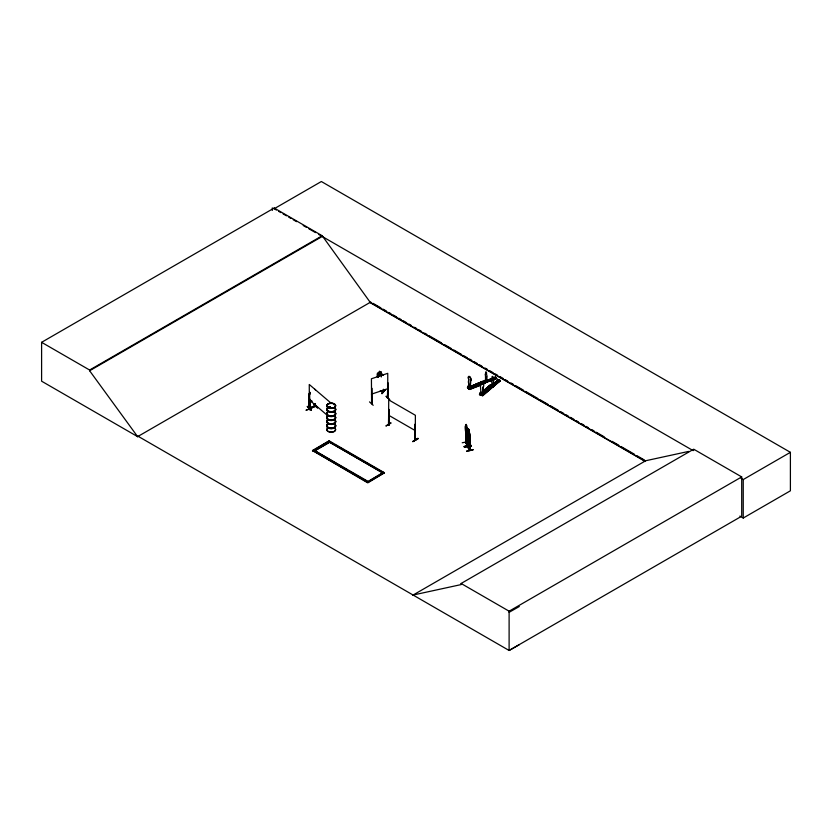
<?xml version="1.0" encoding="UTF-8"?>
<svg xmlns="http://www.w3.org/2000/svg" width="832" height="832" viewBox="0 0 832 832"><rect width="100%" height="100%" fill="white"/><g stroke="black" fill="none" stroke-linecap="round" stroke-linejoin="round"><path stroke-width="1.25" d="M486.699 376.688L486.522 381.472L485.202 380.338L486.606 381.441L486.699 376.688A1.57 0.707 69.1 0 0 486.522 374.504L486.543 372.715M469.57 386.37L468.603 387.057L468.676 379.236A2.361 1.082 68.6 0 1 468.676 376.522A2.361 1.082 68.6 0 1 470.538 378.113A2.361 1.082 68.6 0 1 470.538 380.838L470.267 388.014L470.662 380.786A2.361 1.082 68.6 0 0 470.662 378.061A2.361 1.082 68.6 0 0 468.79 376.47A2.361 1.082 68.6 0 0 468.79 379.194C467.012 384.446 471.484 386.849 468.447 386.526M382.72 391.05L383.521 391.102L382.72 391.186M380.463 390.666L383.427 391.612M483.174 386.859L482.685 394.181L483.174 386.859A2.361 1.591 49.5 0 0 483.174 384.134A2.361 1.591 49.5 0 0 480.418 383.053A2.361 1.591 49.5 0 0 480.418 385.778L480.938 393.016M492.388 376.449L493.168 376.99L493.262 378.726A1.57 1.05 50.2 0 1 493.522 380.858L493.199 385.746L491.91 385.226L491.702 380.12A1.57 1.05 50.2 0 1 491.962 378.217L492.284 376.397M493.522 380.858L493.262 385.694L491.92 385.154L492.638 384.987M485.711 380.515L485.337 380.682M485.95 371.966L485.659 373.755A1.57 0.707 69.1 0 0 485.472 375.617L485.597 381.815L486.065 380.453L485.462 380.505M468.905 386.953L468.582 386.547M470.392 387.972L468.936 386.412M467.75 387.431L469.425 388.856L469.425 388.055L471.026 387.421L471.026 388.222C467.366 382.637 469.206 391.726 468.978 386.412M491.951 385.102L492.575 385.05L492.076 385.414M480.771 393.307L481.374 393.12L481.062 393.588M480.667 392.746C482.685 392.964 480.771 393.068 481.728 392.662M466.014 442.541L466.149 426.452L465.494 425.797C464.298 427.045 466.669 438.953 467.438 434.668M468.218 436.748L467.948 447.075L467.823 430.186C466.596 431.132 468.759 443.529 469.758 439.057M373.204 405.309L369.512 401.877M469.04 386.454L469.196 385.861L467.594 386.495L467.74 387.858L483.922 381.961M315.484 406.286L314.86 406.546L315.484 405.725M328.286 407.462L328.879 406.796L329.368 407.545M328.474 407.014L328.754 406.806M333.913 404.633L333.871 404.477M465.733 442.634L465.858 441.667M465.514 442.291L467.49 446.077M467.397 445.484L467.262 445.214M468.094 434.429L469.03 437.788L469.362 433.378L468.478 428.896L468.01 447.096C467.199 448.178 472.628 453.835 468.239 446.649M469.674 450.507L469.82 434.751L470.049 450.518L469.758 449.977M469.394 386.568L468.718 386.932M481.395 392.86L480.938 393.546L481.27 393.006M486.574 388.991L487.469 389.75L487.916 388.846M307.528 406.422C319.488 417.799 298.927 399.277 311.376 409.843M311.334 410.124L307.476 406.713M496.694 382.824L496.746 382.294M306.155 410.301L312 407.971M371.852 403.572L371.706 388.024L371.831 403.593M386.058 426.036L391.071 422.885L386.1 425.786M309.046 393.91L309.618 394.129L309.046 393.91L308.994 409.323L309.67 409.542L309.639 391.924L309.743 394.482M309.618 408.949L309.005 408.71L309.452 409.646L309.41 394.212M388.502 424.767L389.147 424.85M389.002 424.434L388.482 424.174L389.054 424.466M388.544 424.757L388.721 399.89L415.386 415.282L415.262 440.159C413.452 438.88 416.759 439.858 414.877 439.743M415.438 439.494L414.783 439.358M477.183 384.134L477.246 384.748M478.598 384.696L478.41 383.989M328.515 406.952L329.098 407.285M329.493 407.295L328.702 407.649M333.632 404.394L334.204 404.414M333.632 404.227L334.09 404.57M479.388 394.503L482.716 395.762L493.438 386.61L492.409 386.214L492.242 384.956M467.771 430.258L468.499 430.893L468.478 428.896M496.122 382.325L496.87 382.616L496.174 382.772M379.382 373.256L379.382 371.363L381.399 372.029L381.285 374.005L382.294 374.972M377.468 374.275L378.019 374.462L377.468 374.275L377.468 376.844M382.658 374.39L383.406 375.263L381.326 373.963M385.247 389.667L381.69 393.193L382.034 393.63L385.258 389.678L382.034 393.619M385.268 389.917L381.753 393.484M309.41 408.387L315.422 406.318L309.577 408.512M491.951 385.258L492.617 384.946L492.149 385.434M480.792 393.141C482.071 393.817 480.303 391.404 479.554 393.307L479.96 394.722L491.078 385.694M465.514 441.73L465.858 442.229M465.951 442.551L465.546 425.724M470.059 450.486L468.042 446.659M480.646 393.38L483.569 394.524L483.34 393.432L482.258 395.158L479.783 394.202L480.875 392.465M485.316 389.189C493.678 391.508 481.884 390.208 486.398 388.263L489.33 389.605L486.398 388.263M487.375 387.442C495.737 389.761 483.943 388.45 488.457 386.506L491.39 387.858L488.457 386.506M489.185 385.892C497.557 388.211 485.753 386.901 490.277 384.966L493.199 386.308L482.508 395.574L481.936 395.356M479.544 394.316L490.277 384.966M480.854 393.442L483.34 394.233M482.498 391.945L489.33 386.121M489.528 386.308L479.71 394.618L480.345 394.857L490.1 386.526M479.908 394.701L490.849 385.382M482.258 395.158L483.34 393.432M490.308 385.289L493.199 386.308L482.269 395.616L483.569 393.526M481.697 395.387L492.638 386.069M493.199 386.1L482.134 395.554M493.199 377.385L493.262 378.726M500.094 380.671L492.534 386.63L493.178 386.89L491.109 385.902L492.409 384.8M493.21 386.298L491.265 385.83L492.003 384.675M490.953 385.996L498.378 379.714L500.313 380.484L493.158 386.88M498.378 379.714L498.909 380.214L491.608 386.277L491.109 385.913L498.399 379.933M491.213 386.11L498.753 379.995M491.462 386.131L498.878 380.214M500.469 380.827L492.908 386.786L493.636 385.33L493.792 386.058M493.792 385.393L492.898 385.954M500.313 380.484L492.523 386.62M387.452 398.174L387.754 382.678L387.566 398.299M328.775 407.035L329.358 407.202M486.668 389.043L487.76 388.929M495.539 377.426L484.994 381.503M495.726 377.603C493.241 375.627 496.881 380.682 494.302 377.416M496.59 378.331L485.701 382.2L487.022 381.17L487.126 381.93M483.434 381.306L467.428 387.598L483.434 381.306C478.275 380.942 487.77 386.194 481.822 381.732M483.922 383.23L469.03 388.95L469.591 389.314M482.882 383.874L485.41 382.99L484.91 382.803M496.007 382.252L495.955 382.793M500.167 380.713L498.628 380.12M388.554 424.798L388.721 409.24L389.23 424.923M389.054 425.027L389.178 409.5M414.752 424.476L415.386 424.632L415.178 440.128L414.752 424.476L415.21 424.736M418.111 438.807C402.386 447.512 428.345 432.224 412.911 441.532M412.87 441.563L417.83 438.339M138.237 436.353L137.696 436.675L41.6 381.191L41.6 342.316L274.186 208.031L322.202 235.747L370.219 302.349L645.133 461.074M274.186 208.031L274.186 208.749L321.35 181.522L790.4 452.327L790.4 490.807L743.236 518.034L739.866 516.079M41.6 342.316L89.617 370.032L322.202 235.747M519.293 644.675L509.111 650.478L138.174 436.322L137.623 436.634L89.617 370.75L322.202 236.465M137.623 436.634L370.76 302.037M312.51 450.476L329.17 440.856L384.436 472.763L367.775 482.872L312.51 450.476L367.775 482.383L384.436 472.763M312.51 450.965L329.17 440.856M314.59 450.882L330.148 441.906L333.476 443.83M346.674 469.56L314.454 450.476L367.775 481.26L366.808 482.31L383.469 472.202L384.436 473.252M369.023 481.021L382.356 473.325M467.282 445.682L467.49 429.551L466.856 427.617M412.547 595.358L645.684 460.751L688.636 451.412M413.088 595.036L461.105 584.594L461.105 583.482L693.69 449.197L741.707 476.913L741.707 516.194L509.111 650.478L509.111 611.198L741.707 476.913M693.69 450.31L693.15 450.632L318.854 234.53M741.01 478.265L743.236 479.554L790.4 452.327M309.577 407.95C323.284 402.75 305.958 409.427 310.066 408.138M315.349 405.61L314.683 406.411L314.746 403.832M315.38 406.349L315.286 403.624M509.111 612.321L519.293 606.518M477.298 384.197L478.234 384.093M478.483 384.634L477.246 384.592M314.766 405.777L315.401 405.808M469.352 385.996L467.594 386.495M476.102 384.166L477.703 383.334L479.69 385.226L477.703 383.334M480.459 384.103L479.138 382.782L480.75 382.148L482.726 384.041L480.75 382.148M483.538 381.628L467.709 387.858M482.706 382.2L467.823 387.951L482.841 382.429M469.425 388.055L471.182 387.556L471.182 388.554L469.862 387.431M469.03 388.95L485.035 382.658M469.321 389.22L480.667 384.79M480.896 384.758L469.414 389.282L469.57 388.18M483.007 383.968L485.42 382.98L483.267 384.197M481.042 385.122L469.685 389.511L467.594 387.494M484.838 381.451L484.744 380.536L485.826 380.12L485.69 380.702M490.464 378.882C493.99 381.68 488.55 378.342 491.546 378.602M492.502 378.102L493.584 377.697L494.884 378.966L493.584 377.697M495.404 377.229L484.671 381.306L485.098 381.67M484.806 381.43L495.643 377.364M496.444 378.05L485.898 382.356M485.867 382.335L496.798 378.508L486.044 382.408M310.003 392.766L309.462 392.964L310.138 392.881M311.667 400.556L309.722 400.618M313.83 404.394L317.658 407.826L313.799 404.362M310.201 407.857L309.702 407.93M496.122 382.21L496.049 382.845M382.845 391.456L382.845 390.894M386.235 396.302L389.792 399.828L386.1 396.292M371.426 394.16L387.754 388.721M379.382 371.363L379.413 373.381L378.414 373.672L378.414 377.208M478.338 384.706L477.381 384.675M491.483 378.851L491.546 379.548M491.421 379.413L491.941 379.392M315.255 405.631L315.255 406.193M309.92 408.169L310.003 400.462M383.334 389.22L383.24 391.799L383.448 391.082M466.201 426.327L466.201 424.434L467.085 428.917L466.762 433.326L465.816 429.978M465.754 425.454L467.282 428.449M469.134 430.175L468.395 428.906M469.05 432.089L469.778 434.023L469.778 450.58M465.743 433.077L467.21 436.114M467.958 429.926L469.55 432.91M469.778 434.023L469.477 432.921M467.74 435.271L469.487 440.565M462.238 442.759L469.009 441.501M471.037 445.505L464.235 446.67L464.516 447.221L471.276 445.744L464.256 446.659L471.047 445.536L471.297 446.066M464.246 446.378L471.037 445.255M464.339 446.857L471.13 445.702M471.276 445.952L464.412 446.971M466.534 451.142L473.304 449.686L466.617 451.339M387.733 398.06L387.754 373.329L371.426 378.768L371.602 403.645M387.629 398.299L387.598 382.897M487.261 389.594C489.736 388.939 485.16 388.253 487.063 389.73M313.55 404.446L317.387 407.878M383.24 391.799L380.338 390.79M465.774 442.198L468.01 446.534M379.454 373.339L377.343 373.298L377.406 377.125M378.009 372.913L382.626 374.452M480.646 392.382L480.667 394.42L481.562 394.774L481.562 393.089L480.574 392.818L480.574 394.503M491.785 384.914L492.513 385.081M274.186 208.749L276.422 210.038M278.658 211.328L280.894 212.618M283.119 213.907L286.468 215.842M288.704 217.131L290.94 218.421M293.176 219.71L296.525 221.645M303.222 225.514L306.571 227.448M308.807 228.738L315.505 232.596M373.006 303.326L380.858 307.861M383.105 309.161L386.474 311.106M388.71 312.395L390.957 313.695M393.203 314.985L396.573 316.93M398.819 318.23L401.055 319.53M403.302 320.819L406.671 322.764M408.918 324.064L411.154 325.354M414.523 327.298L416.77 328.598M419.016 329.888L421.252 331.188M424.622 333.133L426.868 334.422M429.114 335.722L441.459 342.846M444.818 344.791L451.558 348.681M453.794 349.97L461.656 354.505M463.892 355.805L467.262 357.75M469.508 359.039L471.754 360.339M474.001 361.639L477.36 363.574M479.606 364.874L481.853 366.174M485.212 368.108L487.458 369.408M489.705 370.708L493.074 372.653M495.321 373.942L497.557 375.242M499.803 376.532L503.173 378.477M505.419 379.777L507.655 381.066M511.025 383.011L513.271 384.311M515.518 385.601L523.37 390.135M525.616 391.435L537.961 398.559M540.197 399.859L548.059 404.394M550.295 405.683L558.158 410.228M560.394 411.518L563.763 413.462M566.01 414.762L568.256 416.052M570.502 417.352L573.862 419.297M576.108 420.586L578.354 421.886M581.714 423.831L583.96 425.121M586.206 426.421L588.453 427.71M591.822 429.655L594.058 430.955M596.305 432.245L604.157 436.79M612.019 441.324L618.748 445.203M620.994 446.503L634.462 454.272M636.698 455.572L644.561 460.106M369.481 302.245L645.299 461.49M388.721 415.282L415.386 430.674M335.702 445.11L343.481 449.602M345.696 450.882L382.356 472.046M348.889 470.839L367.775 481.749M461.105 583.482L509.111 611.198M469.123 386.797L468.281 386.204L468.281 387.878M314.839 389.366L315.526 389.771M314.766 389.397L315.463 389.823M485.982 372.029L486.512 372.944M311.823 407.867L306.197 410.062M483.434 381.098L485.41 382.99M479.138 382.782L480.459 383.906M476.102 383.968L478.078 385.653M469.03 388.346L468.426 386.142L469.102 386.734M330.335 402.522L309.254 384.478L309.41 409.646L308.994 409.323M309.254 399.87L327.465 415.459M495.383 377.01L496.777 378.508M484.744 380.536L484.848 381.16M485.69 381.774L485.295 380.307M478.639 384.342L477.641 383.906L477.152 384.644M466.128 424.445L466.762 425.755M466.253 425.09L466.648 426.483L466.253 425.714M468.53 429.541L468.926 430.945L468.53 430.175M465.972 442.198L467.522 445.245M495.487 377.374L484.64 381.274L486.148 382.574M327.392 428.438L327.392 428.47A4.41 2.548 0 0 0 331.219 432.297A4.41 2.548 0 0 0 335.036 428.47M467.792 446.722L467.719 435.77M743.236 479.554L743.236 518.034M497.692 382.678L495.747 382.034M496.954 383.292L495.009 382.647M493.636 385.33L493.636 385.871M491.847 384.623L491.785 386.038M485.95 381.586L485.95 382.117M485.202 380.338L485.202 381.462M469.196 385.861L469.196 386.87M467.418 429.562L467.397 446.046M466.222 424.538L466.222 426.431M465.951 431.007L465.972 442.593M414.929 424.382L415.002 439.785M388.825 424.07L388.804 424.653M381.285 376.99L381.285 374.629L379.413 374.005L379.413 376.366M378.019 374.462L378.019 377.021M377.894 374.577L377.894 377.146M330.148 441.906L313.487 451.526M315.422 403.749L315.422 406.318M312.021 401.263L312.021 401.898M310.138 399.298L310.118 408.335M272.303 207.886L272.303 210.434M89.617 370.032L89.617 370.75M335.088 412.537A4.472 2.579 0 0 1 331.219 416.406A4.472 2.579 0 0 1 327.35 412.537M335.036 412.797A4.41 2.548 0 0 1 331.219 416.624A4.41 2.548 0 0 1 327.402 412.797M335.015 416.125A4.378 2.527 0 0 1 331.219 419.921A4.378 2.527 0 0 1 327.423 416.125M335.036 416.364A4.41 2.548 0 0 1 331.219 420.191A4.41 2.548 0 0 1 327.402 416.364M335.088 408.294A4.472 2.579 0 0 1 331.219 412.162A4.472 2.579 0 0 1 327.35 408.294M328.058 407.753A4.472 2.579 0 0 1 330.065 407.087M335.036 412.09A4.41 2.548 0 0 1 331.219 415.906A4.41 2.548 0 0 1 327.402 412.09M335.036 408.554A4.41 2.548 0 0 1 331.219 412.37A4.41 2.548 0 0 1 327.402 408.554M328.099 408.023A4.41 2.548 0 0 1 330.075 407.368M335.088 412.318A4.472 2.579 0 0 1 331.219 416.187A4.472 2.579 0 0 1 327.35 412.318M335.088 408.075A4.472 2.579 0 0 1 331.219 411.944A4.472 2.579 0 0 1 327.35 408.075M328.058 407.534A4.472 2.579 0 0 1 330.065 406.869M335.026 407.846A4.399 2.538 0 0 1 331.219 411.653A4.399 2.538 0 0 1 327.413 407.846M328.11 407.316A4.399 2.538 0 0 1 330.075 406.661M335.088 424.642A4.472 2.579 0 0 1 331.219 428.511A4.472 2.579 0 0 1 327.35 424.642M335.036 424.902A4.41 2.548 0 0 1 331.219 428.73A4.41 2.548 0 0 1 327.402 424.902M335.015 428.23A4.378 2.527 0 0 1 331.219 432.026A4.378 2.527 0 0 1 327.423 428.23M335.026 416.749A4.399 2.538 0 0 1 331.219 420.566A4.399 2.538 0 0 1 327.413 416.749M335.046 416.52A4.42 2.548 0 0 1 331.219 420.347A4.42 2.548 0 0 1 327.392 416.52M335.088 420.399A4.472 2.579 0 0 1 331.219 424.268A4.472 2.579 0 0 1 327.35 420.399M335.036 424.195A4.41 2.548 0 0 1 331.219 428.012A4.41 2.548 0 0 1 327.402 424.195M335.036 420.659A4.41 2.548 0 0 1 331.219 424.476A4.41 2.548 0 0 1 327.402 420.659M335.088 424.424A4.472 2.579 0 0 1 331.219 428.293A4.472 2.579 0 0 1 327.35 424.424M335.088 420.181A4.472 2.579 0 0 1 331.219 424.05A4.472 2.579 0 0 1 327.35 420.181M335.036 419.952A4.41 2.548 0 0 1 331.219 423.769A4.41 2.548 0 0 1 327.402 419.952M380.952 372.31L379.746 371.914L380.952 372.944L380.952 372.31M499.574 381.108L497.64 380.328L499.574 381.108M499.086 381.514L497.141 380.734L499.086 381.514M498.347 382.127L496.413 381.358L498.347 382.127M382.491 472.763L329.17 441.979L382.491 472.763M466.762 428.282L466.149 427.076L466.762 431.818L466.762 428.282M469.03 432.734L468.426 431.538L469.03 436.27L469.03 432.734M329.014 407.898A4.42 2.548 0 0 0 335.639 405.694A4.42 2.548 0 0 0 329.014 403.478A4.42 2.548 0 0 0 329.014 407.898A4.42 2.548 0 0 0 335.639 405.704A4.42 2.548 0 0 0 329.014 403.499A4.42 2.548 0 0 0 329.014 407.909M329.014 408.117A4.399 2.538 0 0 0 335.618 405.912A4.399 2.538 0 0 0 329.014 403.718A4.399 2.538 0 0 0 329.014 408.117"/></g></svg>
